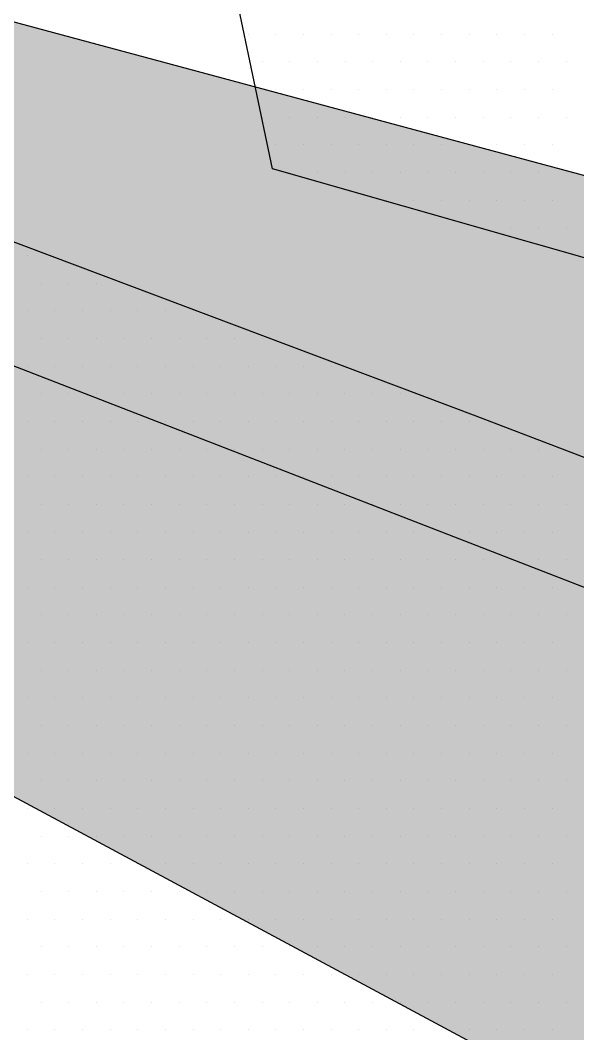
# Model space of a CAD drawing. Header units: metres. Extents: x 9606 to 9900, y 4805 to 4952.
# Drawn here: x 9831.5024 to 9831.7245, y 4846.1614 to 4846.5648 of the extents above; entities that cross this region are included whole.
import ezdxf

# ---------------------------------------------------------------- set-up
doc = ezdxf.new("R2010")
doc.units = ezdxf.units.M
doc.header["$LTSCALE"] = 2
doc.linetypes.add('CACHEX2', pattern=[0.75, 0.5, -0.25])
for name, color, linetype in [('CARTOUCHE', 7, 'Continuous'), ('LOGO', 4, 'Continuous'), ('rosace', 7, 'Continuous')]:
    doc.layers.add(name, color=color, linetype=linetype)

# ---------------------------------------------------------------- blocks, each defined once
blk = doc.blocks.new('A$C715108E3')
at = {"layer": 'LOGO', "color": 131}
for p, q in [((-14.2074, -8.3777), (-14.2074, -8.3777)), ((-14.1943, -8.3777), (-14.1943, -8.3777)), ((-14.1023, -8.3777), (-14.1023, -8.3777)), ((-14.0103, -8.3777), (-14.0103, -8.3777)), ((-13.919, -8.3777), (-13.919, -8.3777)), ((-13.827, -8.3777), (-13.827, -8.3777)), ((-13.7351, -8.3777), (-13.7351, -8.3777)), ((-13.6439, -8.3777), (-13.6439, -8.3777)), ((-13.5518, -8.3777), (-13.5518, -8.3777)), ((-13.46, -8.3777), (-13.46, -8.3777)), ((-13.3686, -8.3777), (-13.3686, -8.3777)), ((-13.2767, -8.3777), (-13.2767, -8.3777)), ((-13.1849, -8.3777), (-13.1849, -8.3777)), ((-14.1881, -8.4692), (-14.1881, -8.4692)), ((-14.148, -8.4692), (-14.148, -8.4692)), ((-14.0567, -8.4692), (-14.0567, -8.4692)), ((-13.9647, -8.4692), (-13.9647, -8.4692)), ((-13.8727, -8.4692), (-13.8727, -8.4692)), ((-13.7814, -8.4692), (-13.7814, -8.4692)), ((-13.6894, -8.4692), (-13.6894, -8.4692)), ((-13.5976, -8.4692), (-13.5976, -8.4692)), ((-13.5061, -8.4692), (-13.5061, -8.4692)), ((-13.4143, -8.4692), (-13.4143, -8.4692)), ((-13.3225, -8.4692), (-13.3225, -8.4692)), ((-13.231, -8.4692), (-13.231, -8.4692)), ((-13.1392, -8.4692), (-13.1392, -8.4692)), ((-14.1688, -8.5605), (-14.1688, -8.5605)), ((-14.1023, -8.5605), (-14.1023, -8.5605)), ((-14.0103, -8.5605), (-14.0103, -8.5605)), ((-13.919, -8.5605), (-13.919, -8.5605)), ((-13.827, -8.5605), (-13.827, -8.5605)), ((-13.7351, -8.5605), (-13.7351, -8.5605)), ((-13.6439, -8.5605), (-13.6439, -8.5605)), ((-13.5518, -8.5605), (-13.5518, -8.5605)), ((-13.46, -8.5605), (-13.46, -8.5605)), ((-13.3686, -8.5605), (-13.3686, -8.5605)), ((-13.2767, -8.5605), (-13.2767, -8.5605)), ((-13.1849, -8.5605), (-13.1849, -8.5605)), ((-14.1495, -8.6529), (-14.1495, -8.6529)), ((-14.148, -8.6529), (-14.148, -8.6529)), ((-14.0567, -8.6529), (-14.0567, -8.6529)), ((-13.9647, -8.6529), (-13.9647, -8.6529)), ((-13.8727, -8.6529), (-13.8727, -8.6529)), ((-13.7814, -8.6529), (-13.7814, -8.6529)), ((-13.6894, -8.6529), (-13.6894, -8.6529)), ((-13.5976, -8.6529), (-13.5976, -8.6529)), ((-13.5061, -8.6529), (-13.5061, -8.6529)), ((-13.4143, -8.6529), (-13.4143, -8.6529)), ((-13.3225, -8.6529), (-13.3225, -8.6529)), ((-13.231, -8.6529), (-13.231, -8.6529)), ((-13.1392, -8.6529), (-13.1392, -8.6529)), ((-14.1306, -8.7443), (-14.1306, -8.7443)), ((-14.1023, -8.7443), (-14.1023, -8.7443)), ((-14.0103, -8.7443), (-14.0103, -8.7443)), ((-13.919, -8.7443), (-13.919, -8.7443)), ((-13.827, -8.7443), (-13.827, -8.7443)), ((-13.7351, -8.7443), (-13.7351, -8.7443)), ((-13.6439, -8.7443), (-13.6439, -8.7443)), ((-13.5518, -8.7443), (-13.5518, -8.7443)), ((-13.46, -8.7443), (-13.46, -8.7443)), ((-13.3686, -8.7443), (-13.3686, -8.7443)), ((-13.2767, -8.7443), (-13.2767, -8.7443)), ((-13.1849, -8.7443), (-13.1849, -8.7443)), ((-14.0708, -8.8358), (-14.0708, -8.8358)), ((-14.0567, -8.8358), (-14.0567, -8.8358)), ((-13.9647, -8.8358), (-13.9647, -8.8358)), ((-13.8727, -8.8358), (-13.8727, -8.8358)), ((-13.7814, -8.8358), (-13.7814, -8.8358)), ((-13.6894, -8.8358), (-13.6894, -8.8358)), ((-13.5976, -8.8358), (-13.5976, -8.8358)), ((-13.5061, -8.8358), (-13.5061, -8.8358)), ((-13.4143, -8.8358), (-13.4143, -8.8358)), ((-13.3225, -8.8358), (-13.3225, -8.8358)), ((-13.231, -8.8358), (-13.231, -8.8358)), ((-13.1392, -8.8358), (-13.1392, -8.8358)), ((-13.7494, -8.9282), (-13.7494, -8.9282)), ((-13.7351, -8.9282), (-13.7351, -8.9282)), ((-13.6439, -8.9282), (-13.6439, -8.9282)), ((-13.5518, -8.9282), (-13.5518, -8.9282)), ((-13.46, -8.9282), (-13.46, -8.9282)), ((-13.3686, -8.9282), (-13.3686, -8.9282)), ((-13.2767, -8.9282), (-13.2767, -8.9282)), ((-13.1849, -8.9282), (-13.1849, -8.9282)), ((-13.428, -9.0194), (-13.428, -9.0194)), ((-13.4143, -9.0194), (-13.4143, -9.0194)), ((-13.3225, -9.0194), (-13.3225, -9.0194)), ((-13.231, -9.0194), (-13.231, -9.0194)), ((-13.1392, -9.0194), (-13.1392, -9.0194)), ((-14.9278, -9.1109), (-14.9278, -9.1109)), ((-13.1069, -9.1109), (-13.1069, -9.1109)), ((-14.8819, -9.2033), (-14.8819, -9.2033)), ((-14.7903, -9.2033), (-14.7903, -9.2033)), ((-14.6988, -9.2033), (-14.6988, -9.2033)), ((-14.9278, -9.2946), (-14.9278, -9.2946)), ((-14.8364, -9.2946), (-14.8364, -9.2946)), ((-14.7445, -9.2946), (-14.7445, -9.2946)), ((-14.6527, -9.2946), (-14.6527, -9.2946)), ((-14.5613, -9.2946), (-14.5613, -9.2946)), ((-14.4694, -9.2946), (-14.4694, -9.2946)), ((-14.3774, -9.2946), (-14.3774, -9.2946)), ((-14.8819, -9.387), (-14.8819, -9.387)), ((-14.7903, -9.387), (-14.7903, -9.387)), ((-14.6988, -9.387), (-14.6988, -9.387)), ((-14.607, -9.387), (-14.607, -9.387)), ((-14.515, -9.387), (-14.515, -9.387)), ((-14.4237, -9.387), (-14.4237, -9.387)), ((-14.3319, -9.387), (-14.3319, -9.387)), ((-14.2398, -9.387), (-14.2398, -9.387)), ((-14.1478, -9.387), (-14.1478, -9.387)), ((-14.9278, -9.4786), (-14.9278, -9.4786)), ((-14.8364, -9.4786), (-14.8364, -9.4786)), ((-14.7445, -9.4786), (-14.7445, -9.4786)), ((-14.6527, -9.4786), (-14.6527, -9.4786)), ((-14.5613, -9.4786), (-14.5613, -9.4786)), ((-14.4694, -9.4786), (-14.4694, -9.4786)), ((-14.3774, -9.4786), (-14.3774, -9.4786)), ((-14.2861, -9.4786), (-14.2861, -9.4786)), ((-14.1941, -9.4786), (-14.1941, -9.4786)), ((-14.1021, -9.4786), (-14.1021, -9.4786)), ((-14.0103, -9.4786), (-14.0103, -9.4786)), ((-13.9192, -9.4786), (-13.9192, -9.4786)), ((-14.8819, -9.5697), (-14.8819, -9.5697)), ((-14.7903, -9.5697), (-14.7903, -9.5697)), ((-14.6988, -9.5697), (-14.6988, -9.5697)), ((-14.607, -9.5697), (-14.607, -9.5697)), ((-14.515, -9.5697), (-14.515, -9.5697)), ((-14.4237, -9.5697), (-14.4237, -9.5697)), ((-14.3319, -9.5697), (-14.3319, -9.5697)), ((-14.2398, -9.5697), (-14.2398, -9.5697)), ((-14.1478, -9.5697), (-14.1478, -9.5697)), ((-14.0567, -9.5697), (-14.0567, -9.5697)), ((-13.9649, -9.5697), (-13.9649, -9.5697)), ((-13.8729, -9.5697), (-13.8729, -9.5697)), ((-13.7816, -9.5697), (-13.7816, -9.5697)), ((-13.6896, -9.5697), (-13.6896, -9.5697)), ((-14.9278, -9.6623), (-14.9278, -9.6623)), ((-14.8364, -9.6623), (-14.8364, -9.6623)), ((-14.7445, -9.6623), (-14.7445, -9.6623)), ((-14.6527, -9.6623), (-14.6527, -9.6623)), ((-14.5613, -9.6623), (-14.5613, -9.6623)), ((-14.4694, -9.6623), (-14.4694, -9.6623)), ((-14.3774, -9.6623), (-14.3774, -9.6623)), ((-14.2861, -9.6623), (-14.2861, -9.6623)), ((-14.1941, -9.6623), (-14.1941, -9.6623)), ((-14.1021, -9.6623), (-14.1021, -9.6623)), ((-14.0103, -9.6623), (-14.0103, -9.6623)), ((-13.9192, -9.6623), (-13.9192, -9.6623)), ((-13.827, -9.6623), (-13.827, -9.6623)), ((-13.7351, -9.6623), (-13.7351, -9.6623)), ((-13.6441, -9.6623), (-13.6441, -9.6623)), ((-13.552, -9.6623), (-13.552, -9.6623)), ((-13.46, -9.6623), (-13.46, -9.6623)), ((-14.8819, -9.7535), (-14.8819, -9.7535)), ((-14.7903, -9.7535), (-14.7903, -9.7535)), ((-14.6988, -9.7535), (-14.6988, -9.7535)), ((-14.607, -9.7535), (-14.607, -9.7535)), ((-14.515, -9.7535), (-14.515, -9.7535)), ((-14.4237, -9.7535), (-14.4237, -9.7535)), ((-14.3319, -9.7535), (-14.3319, -9.7535)), ((-14.2398, -9.7535), (-14.2398, -9.7535)), ((-14.1478, -9.7535), (-14.1478, -9.7535)), ((-14.0567, -9.7535), (-14.0567, -9.7535)), ((-13.9649, -9.7535), (-13.9649, -9.7535)), ((-13.8729, -9.7535), (-13.8729, -9.7535)), ((-13.7816, -9.7535), (-13.7816, -9.7535)), ((-13.6896, -9.7535), (-13.6896, -9.7535)), ((-13.5976, -9.7535), (-13.5976, -9.7535)), ((-13.5063, -9.7535), (-13.5063, -9.7535)), ((-13.4143, -9.7535), (-13.4143, -9.7535)), ((-13.3223, -9.7535), (-13.3223, -9.7535)), ((-13.231, -9.7535), (-13.231, -9.7535)), ((-14.9278, -9.8452), (-14.9278, -9.8452)), ((-14.8364, -9.8452), (-14.8364, -9.8452)), ((-14.7445, -9.8452), (-14.7445, -9.8452)), ((-14.6527, -9.8452), (-14.6527, -9.8452)), ((-14.5613, -9.8452), (-14.5613, -9.8452)), ((-14.4694, -9.8452), (-14.4694, -9.8452)), ((-14.3774, -9.8452), (-14.3774, -9.8452)), ((-14.2861, -9.8452), (-14.2861, -9.8452)), ((-14.1941, -9.8452), (-14.1941, -9.8452)), ((-14.1021, -9.8452), (-14.1021, -9.8452)), ((-14.0103, -9.8452), (-14.0103, -9.8452)), ((-13.9192, -9.8452), (-13.9192, -9.8452)), ((-13.827, -9.8452), (-13.827, -9.8452)), ((-13.7351, -9.8452), (-13.7351, -9.8452)), ((-13.6441, -9.8452), (-13.6441, -9.8452)), ((-13.552, -9.8452), (-13.552, -9.8452)), ((-13.46, -9.8452), (-13.46, -9.8452)), ((-13.3687, -9.8452), (-13.3687, -9.8452)), ((-13.2767, -9.8452), (-13.2767, -9.8452)), ((-13.1851, -9.8452), (-13.1851, -9.8452)), ((-14.8819, -9.9374), (-14.8819, -9.9374)), ((-14.7903, -9.9374), (-14.7903, -9.9374)), ((-14.6988, -9.9374), (-14.6988, -9.9374)), ((-14.607, -9.9374), (-14.607, -9.9374)), ((-14.515, -9.9374), (-14.515, -9.9374)), ((-14.4237, -9.9374), (-14.4237, -9.9374)), ((-14.3319, -9.9374), (-14.3319, -9.9374)), ((-14.2398, -9.9374), (-14.2398, -9.9374)), ((-14.1478, -9.9374), (-14.1478, -9.9374)), ((-14.0567, -9.9374), (-14.0567, -9.9374)), ((-13.9649, -9.9374), (-13.9649, -9.9374)), ((-13.8729, -9.9374), (-13.8729, -9.9374)), ((-13.7816, -9.9374), (-13.7816, -9.9374)), ((-13.6896, -9.9374), (-13.6896, -9.9374)), ((-13.5976, -9.9374), (-13.5976, -9.9374)), ((-13.5063, -9.9374), (-13.5063, -9.9374)), ((-13.4143, -9.9374), (-13.4143, -9.9374)), ((-13.3223, -9.9374), (-13.3223, -9.9374)), ((-13.231, -9.9374), (-13.231, -9.9374)), ((-13.1392, -9.9374), (-13.1392, -9.9374)), ((-14.9278, -10.0289), (-14.9278, -10.0289)), ((-14.8364, -10.0289), (-14.8364, -10.0289)), ((-14.7445, -10.0289), (-14.7445, -10.0289)), ((-14.6527, -10.0289), (-14.6527, -10.0289)), ((-14.5613, -10.0289), (-14.5613, -10.0289)), ((-14.4694, -10.0289), (-14.4694, -10.0289)), ((-14.3774, -10.0289), (-14.3774, -10.0289)), ((-14.2861, -10.0289), (-14.2861, -10.0289)), ((-14.1941, -10.0289), (-14.1941, -10.0289)), ((-14.1021, -10.0289), (-14.1021, -10.0289)), ((-14.0103, -10.0289), (-14.0103, -10.0289)), ((-13.9192, -10.0289), (-13.9192, -10.0289)), ((-13.827, -10.0289), (-13.827, -10.0289)), ((-13.7351, -10.0289), (-13.7351, -10.0289)), ((-13.6441, -10.0289), (-13.6441, -10.0289)), ((-13.552, -10.0289), (-13.552, -10.0289)), ((-13.46, -10.0289), (-13.46, -10.0289)), ((-13.3687, -10.0289), (-13.3687, -10.0289)), ((-13.2767, -10.0289), (-13.2767, -10.0289)), ((-13.1851, -10.0289), (-13.1851, -10.0289)), ((-14.8819, -10.1203), (-14.8819, -10.1203)), ((-14.7903, -10.1203), (-14.7903, -10.1203)), ((-14.6988, -10.1203), (-14.6988, -10.1203)), ((-14.607, -10.1203), (-14.607, -10.1203)), ((-14.515, -10.1203), (-14.515, -10.1203)), ((-14.4237, -10.1203), (-14.4237, -10.1203)), ((-14.3319, -10.1203), (-14.3319, -10.1203)), ((-14.2398, -10.1203), (-14.2398, -10.1203)), ((-14.1478, -10.1203), (-14.1478, -10.1203)), ((-14.0567, -10.1203), (-14.0567, -10.1203)), ((-13.9649, -10.1203), (-13.9649, -10.1203)), ((-13.8729, -10.1203), (-13.8729, -10.1203)), ((-13.7816, -10.1203), (-13.7816, -10.1203)), ((-13.6896, -10.1203), (-13.6896, -10.1203)), ((-13.5976, -10.1203), (-13.5976, -10.1203)), ((-13.5063, -10.1203), (-13.5063, -10.1203)), ((-13.4143, -10.1203), (-13.4143, -10.1203)), ((-13.3223, -10.1203), (-13.3223, -10.1203)), ((-13.231, -10.1203), (-13.231, -10.1203)), ((-13.1392, -10.1203), (-13.1392, -10.1203)), ((-14.9278, -10.2125), (-14.9278, -10.2125)), ((-14.8364, -10.2125), (-14.8364, -10.2125)), ((-14.7445, -10.2125), (-14.7445, -10.2125)), ((-14.6527, -10.2125), (-14.6527, -10.2125)), ((-14.5613, -10.2125), (-14.5613, -10.2125)), ((-14.4694, -10.2125), (-14.4694, -10.2125)), ((-14.3774, -10.2125), (-14.3774, -10.2125)), ((-14.2861, -10.2125), (-14.2861, -10.2125)), ((-14.1941, -10.2125), (-14.1941, -10.2125)), ((-14.1021, -10.2125), (-14.1021, -10.2125)), ((-14.0103, -10.2125), (-14.0103, -10.2125)), ((-13.9192, -10.2125), (-13.9192, -10.2125)), ((-13.827, -10.2125), (-13.827, -10.2125)), ((-13.7351, -10.2125), (-13.7351, -10.2125)), ((-13.6441, -10.2125), (-13.6441, -10.2125)), ((-13.552, -10.2125), (-13.552, -10.2125)), ((-13.46, -10.2125), (-13.46, -10.2125)), ((-13.3687, -10.2125), (-13.3687, -10.2125)), ((-13.2767, -10.2125), (-13.2767, -10.2125)), ((-13.1851, -10.2125), (-13.1851, -10.2125)), ((-14.8819, -10.304), (-14.8819, -10.304)), ((-14.7903, -10.304), (-14.7903, -10.304)), ((-14.6988, -10.304), (-14.6988, -10.304)), ((-14.607, -10.304), (-14.607, -10.304)), ((-14.515, -10.304), (-14.515, -10.304)), ((-14.4237, -10.304), (-14.4237, -10.304)), ((-14.3319, -10.304), (-14.3319, -10.304)), ((-14.2398, -10.304), (-14.2398, -10.304)), ((-14.1478, -10.304), (-14.1478, -10.304)), ((-14.0567, -10.304), (-14.0567, -10.304)), ((-13.9649, -10.304), (-13.9649, -10.304)), ((-13.8729, -10.304), (-13.8729, -10.304)), ((-13.7816, -10.304), (-13.7816, -10.304)), ((-13.6896, -10.304), (-13.6896, -10.304)), ((-13.5976, -10.304), (-13.5976, -10.304)), ((-13.5063, -10.304), (-13.5063, -10.304)), ((-13.4143, -10.304), (-13.4143, -10.304)), ((-13.3223, -10.304), (-13.3223, -10.304)), ((-13.231, -10.304), (-13.231, -10.304)), ((-13.1392, -10.304), (-13.1392, -10.304)), ((-14.9278, -10.3952), (-14.9278, -10.3952)), ((-14.8364, -10.3952), (-14.8364, -10.3952)), ((-14.7445, -10.3952), (-14.7445, -10.3952)), ((-14.6527, -10.3952), (-14.6527, -10.3952)), ((-14.5613, -10.3952), (-14.5613, -10.3952)), ((-14.4694, -10.3952), (-14.4694, -10.3952)), ((-14.3774, -10.3952), (-14.3774, -10.3952)), ((-14.2861, -10.3952), (-14.2861, -10.3952)), ((-14.1941, -10.3952), (-14.1941, -10.3952)), ((-14.1021, -10.3952), (-14.1021, -10.3952)), ((-14.0103, -10.3952), (-14.0103, -10.3952)), ((-13.9192, -10.3952), (-13.9192, -10.3952)), ((-13.827, -10.3952), (-13.827, -10.3952)), ((-13.7351, -10.3952), (-13.7351, -10.3952)), ((-13.6441, -10.3952), (-13.6441, -10.3952)), ((-13.552, -10.3952), (-13.552, -10.3952)), ((-13.46, -10.3952), (-13.46, -10.3952)), ((-13.3687, -10.3952), (-13.3687, -10.3952)), ((-13.2767, -10.3952), (-13.2767, -10.3952)), ((-13.1851, -10.3952), (-13.1851, -10.3952)), ((-14.8819, -10.4878), (-14.8819, -10.4878)), ((-14.7903, -10.4878), (-14.7903, -10.4878)), ((-14.6988, -10.4878), (-14.6988, -10.4878)), ((-14.607, -10.4878), (-14.607, -10.4878)), ((-14.515, -10.4878), (-14.515, -10.4878)), ((-14.4237, -10.4878), (-14.4237, -10.4878)), ((-14.3319, -10.4878), (-14.3319, -10.4878)), ((-14.2398, -10.4878), (-14.2398, -10.4878)), ((-14.1478, -10.4878), (-14.1478, -10.4878)), ((-14.0567, -10.4878), (-14.0567, -10.4878)), ((-13.9649, -10.4878), (-13.9649, -10.4878)), ((-13.8729, -10.4878), (-13.8729, -10.4878)), ((-13.7816, -10.4878), (-13.7816, -10.4878)), ((-13.6896, -10.4878), (-13.6896, -10.4878)), ((-13.5976, -10.4878), (-13.5976, -10.4878)), ((-13.5063, -10.4878), (-13.5063, -10.4878)), ((-13.4143, -10.4878), (-13.4143, -10.4878)), ((-13.3223, -10.4878), (-13.3223, -10.4878)), ((-13.231, -10.4878), (-13.231, -10.4878)), ((-13.1392, -10.4878), (-13.1392, -10.4878)), ((-14.9278, -10.5791), (-14.9278, -10.5791)), ((-14.8364, -10.5791), (-14.8364, -10.5791)), ((-14.7445, -10.5791), (-14.7445, -10.5791)), ((-14.6527, -10.5791), (-14.6527, -10.5791)), ((-14.5613, -10.5791), (-14.5613, -10.5791)), ((-14.4694, -10.5791), (-14.4694, -10.5791)), ((-14.3774, -10.5791), (-14.3774, -10.5791)), ((-14.2861, -10.5791), (-14.2861, -10.5791)), ((-14.1941, -10.5791), (-14.1941, -10.5791)), ((-14.1021, -10.5791), (-14.1021, -10.5791)), ((-14.0103, -10.5791), (-14.0103, -10.5791)), ((-13.9192, -10.5791), (-13.9192, -10.5791)), ((-13.827, -10.5791), (-13.827, -10.5791)), ((-13.7351, -10.5791), (-13.7351, -10.5791)), ((-13.6441, -10.5791), (-13.6441, -10.5791)), ((-13.552, -10.5791), (-13.552, -10.5791)), ((-13.46, -10.5791), (-13.46, -10.5791)), ((-13.3687, -10.5791), (-13.3687, -10.5791)), ((-13.2767, -10.5791), (-13.2767, -10.5791)), ((-13.1851, -10.5791), (-13.1851, -10.5791)), ((-14.8819, -10.6702), (-14.8819, -10.6702)), ((-14.7903, -10.6702), (-14.7903, -10.6702)), ((-14.6988, -10.6702), (-14.6988, -10.6702)), ((-14.607, -10.6702), (-14.607, -10.6702)), ((-14.515, -10.6702), (-14.515, -10.6702)), ((-14.4237, -10.6702), (-14.4237, -10.6702)), ((-14.3319, -10.6702), (-14.3319, -10.6702)), ((-14.2398, -10.6702), (-14.2398, -10.6702)), ((-14.1478, -10.6702), (-14.1478, -10.6702)), ((-14.0567, -10.6702), (-14.0567, -10.6702)), ((-13.9649, -10.6702), (-13.9649, -10.6702)), ((-13.8729, -10.6702), (-13.8729, -10.6702)), ((-13.7816, -10.6702), (-13.7816, -10.6702)), ((-13.6896, -10.6702), (-13.6896, -10.6702)), ((-13.5976, -10.6702), (-13.5976, -10.6702)), ((-13.5063, -10.6702), (-13.5063, -10.6702)), ((-13.4143, -10.6702), (-13.4143, -10.6702)), ((-13.3223, -10.6702), (-13.3223, -10.6702)), ((-13.231, -10.6702), (-13.231, -10.6702)), ((-13.1392, -10.6702), (-13.1392, -10.6702)), ((-14.9278, -10.763), (-14.9278, -10.763)), ((-14.8364, -10.763), (-14.8364, -10.763)), ((-14.7445, -10.763), (-14.7445, -10.763)), ((-14.6527, -10.763), (-14.6527, -10.763)), ((-14.5613, -10.763), (-14.5613, -10.763)), ((-14.4694, -10.763), (-14.4694, -10.763)), ((-14.3774, -10.763), (-14.3774, -10.763)), ((-14.2861, -10.763), (-14.2861, -10.763)), ((-14.1941, -10.763), (-14.1941, -10.763)), ((-14.1021, -10.763), (-14.1021, -10.763)), ((-14.0103, -10.763), (-14.0103, -10.763)), ((-13.9192, -10.763), (-13.9192, -10.763)), ((-13.827, -10.763), (-13.827, -10.763)), ((-13.7351, -10.763), (-13.7351, -10.763)), ((-13.6441, -10.763), (-13.6441, -10.763)), ((-13.552, -10.763), (-13.552, -10.763)), ((-13.46, -10.763), (-13.46, -10.763)), ((-13.3687, -10.763), (-13.3687, -10.763)), ((-13.2767, -10.763), (-13.2767, -10.763)), ((-13.1851, -10.763), (-13.1851, -10.763)), ((-14.8819, -10.8542), (-14.8819, -10.8542)), ((-14.7903, -10.8542), (-14.7903, -10.8542)), ((-14.6988, -10.8542), (-14.6988, -10.8542)), ((-14.607, -10.8542), (-14.607, -10.8542)), ((-14.515, -10.8542), (-14.515, -10.8542)), ((-14.4237, -10.8542), (-14.4237, -10.8542)), ((-14.3319, -10.8542), (-14.3319, -10.8542)), ((-14.2398, -10.8542), (-14.2398, -10.8542)), ((-14.1478, -10.8542), (-14.1478, -10.8542)), ((-14.0567, -10.8542), (-14.0567, -10.8542)), ((-13.9649, -10.8542), (-13.9649, -10.8542)), ((-13.8729, -10.8542), (-13.8729, -10.8542)), ((-13.7816, -10.8542), (-13.7816, -10.8542)), ((-13.6896, -10.8542), (-13.6896, -10.8542)), ((-13.5976, -10.8542), (-13.5976, -10.8542)), ((-13.5063, -10.8542), (-13.5063, -10.8542)), ((-13.4143, -10.8542), (-13.4143, -10.8542)), ((-13.3223, -10.8542), (-13.3223, -10.8542)), ((-13.231, -10.8542), (-13.231, -10.8542)), ((-13.1392, -10.8542), (-13.1392, -10.8542)), ((-14.9278, -10.9455), (-14.9278, -10.9455)), ((-14.8364, -10.9455), (-14.8364, -10.9455)), ((-14.7445, -10.9455), (-14.7445, -10.9455)), ((-14.6527, -10.9455), (-14.6527, -10.9455)), ((-14.5613, -10.9455), (-14.5613, -10.9455)), ((-14.4694, -10.9455), (-14.4694, -10.9455)), ((-14.3774, -10.9455), (-14.3774, -10.9455)), ((-14.2861, -10.9455), (-14.2861, -10.9455)), ((-14.1941, -10.9455), (-14.1941, -10.9455)), ((-14.1021, -10.9455), (-14.1021, -10.9455)), ((-14.0103, -10.9455), (-14.0103, -10.9455)), ((-13.9192, -10.9455), (-13.9192, -10.9455)), ((-13.827, -10.9455), (-13.827, -10.9455)), ((-13.7351, -10.9455), (-13.7351, -10.9455)), ((-13.6441, -10.9455), (-13.6441, -10.9455)), ((-13.552, -10.9455), (-13.552, -10.9455)), ((-13.46, -10.9455), (-13.46, -10.9455)), ((-13.3687, -10.9455), (-13.3687, -10.9455)), ((-13.2767, -10.9455), (-13.2767, -10.9455)), ((-13.1851, -10.9455), (-13.1851, -10.9455)), ((-14.8819, -11.0383), (-14.8819, -11.0383)), ((-14.7903, -11.0383), (-14.7903, -11.0383)), ((-14.6988, -11.0383), (-14.6988, -11.0383)), ((-14.607, -11.0383), (-14.607, -11.0383)), ((-14.515, -11.0383), (-14.515, -11.0383)), ((-14.4237, -11.0383), (-14.4237, -11.0383)), ((-14.3319, -11.0383), (-14.3319, -11.0383)), ((-14.2398, -11.0383), (-14.2398, -11.0383)), ((-14.1478, -11.0383), (-14.1478, -11.0383)), ((-14.0567, -11.0383), (-14.0567, -11.0383)), ((-13.9649, -11.0383), (-13.9649, -11.0383)), ((-13.8729, -11.0383), (-13.8729, -11.0383)), ((-13.7816, -11.0383), (-13.7816, -11.0383)), ((-13.6896, -11.0383), (-13.6896, -11.0383)), ((-13.5976, -11.0383), (-13.5976, -11.0383)), ((-13.5063, -11.0383), (-13.5063, -11.0383)), ((-13.4143, -11.0383), (-13.4143, -11.0383)), ((-13.3223, -11.0383), (-13.3223, -11.0383)), ((-13.231, -11.0383), (-13.231, -11.0383)), ((-13.1392, -11.0383), (-13.1392, -11.0383)), ((-14.9278, -11.1293), (-14.9278, -11.1293)), ((-14.8364, -11.1293), (-14.8364, -11.1293)), ((-14.7445, -11.1293), (-14.7445, -11.1293)), ((-14.6527, -11.1293), (-14.6527, -11.1293)), ((-14.5613, -11.1293), (-14.5613, -11.1293)), ((-14.4694, -11.1293), (-14.4694, -11.1293)), ((-14.3774, -11.1293), (-14.3774, -11.1293)), ((-14.2861, -11.1293), (-14.2861, -11.1293)), ((-14.1941, -11.1293), (-14.1941, -11.1293)), ((-14.1021, -11.1293), (-14.1021, -11.1293)), ((-14.0103, -11.1293), (-14.0103, -11.1293)), ((-13.9192, -11.1293), (-13.9192, -11.1293)), ((-13.827, -11.1293), (-13.827, -11.1293)), ((-13.7351, -11.1293), (-13.7351, -11.1293)), ((-13.6441, -11.1293), (-13.6441, -11.1293)), ((-13.552, -11.1293), (-13.552, -11.1293)), ((-13.46, -11.1293), (-13.46, -11.1293)), ((-13.3687, -11.1293), (-13.3687, -11.1293)), ((-13.2767, -11.1293), (-13.2767, -11.1293)), ((-13.1851, -11.1293), (-13.1851, -11.1293)), ((-14.8819, -11.2208), (-14.8819, -11.2208)), ((-14.7903, -11.2208), (-14.7903, -11.2208)), ((-14.6988, -11.2208), (-14.6988, -11.2208)), ((-14.607, -11.2208), (-14.607, -11.2208)), ((-14.515, -11.2208), (-14.515, -11.2208)), ((-14.4237, -11.2208), (-14.4237, -11.2208)), ((-14.3319, -11.2208), (-14.3319, -11.2208)), ((-14.2398, -11.2208), (-14.2398, -11.2208)), ((-14.1478, -11.2208), (-14.1478, -11.2208)), ((-14.0567, -11.2208), (-14.0567, -11.2208)), ((-13.9649, -11.2208), (-13.9649, -11.2208)), ((-13.8729, -11.2208), (-13.8729, -11.2208)), ((-13.7816, -11.2208), (-13.7816, -11.2208)), ((-13.6896, -11.2208), (-13.6896, -11.2208)), ((-13.5976, -11.2208), (-13.5976, -11.2208)), ((-13.5063, -11.2208), (-13.5063, -11.2208)), ((-13.4143, -11.2208), (-13.4143, -11.2208)), ((-13.3223, -11.2208), (-13.3223, -11.2208)), ((-13.231, -11.2208), (-13.231, -11.2208)), ((-13.1392, -11.2208), (-13.1392, -11.2208)), ((-14.9278, -11.3132), (-14.9278, -11.3132)), ((-14.8364, -11.3132), (-14.8364, -11.3132)), ((-14.7445, -11.3132), (-14.7445, -11.3132)), ((-14.6527, -11.3132), (-14.6527, -11.3132)), ((-14.5613, -11.3132), (-14.5613, -11.3132)), ((-14.4694, -11.3132), (-14.4694, -11.3132)), ((-14.3774, -11.3132), (-14.3774, -11.3132)), ((-14.2861, -11.3132), (-14.2861, -11.3132)), ((-14.1941, -11.3132), (-14.1941, -11.3132)), ((-14.1021, -11.3132), (-14.1021, -11.3132)), ((-14.0103, -11.3132), (-14.0103, -11.3132)), ((-13.9192, -11.3132), (-13.9192, -11.3132)), ((-13.827, -11.3132), (-13.827, -11.3132)), ((-13.7351, -11.3132), (-13.7351, -11.3132)), ((-13.6441, -11.3132), (-13.6441, -11.3132)), ((-13.552, -11.3132), (-13.552, -11.3132)), ((-13.46, -11.3132), (-13.46, -11.3132)), ((-13.3687, -11.3132), (-13.3687, -11.3132)), ((-13.2767, -11.3132), (-13.2767, -11.3132)), ((-13.1851, -11.3132), (-13.1851, -11.3132)), ((-14.8819, -11.4048), (-14.8819, -11.4048)), ((-14.7903, -11.4048), (-14.7903, -11.4048)), ((-14.6988, -11.4048), (-14.6988, -11.4048)), ((-14.607, -11.4048), (-14.607, -11.4048)), ((-14.515, -11.4048), (-14.515, -11.4048)), ((-14.4237, -11.4048), (-14.4237, -11.4048)), ((-14.3319, -11.4048), (-14.3319, -11.4048)), ((-14.2398, -11.4048), (-14.2398, -11.4048)), ((-14.1478, -11.4048), (-14.1478, -11.4048)), ((-14.0567, -11.4048), (-14.0567, -11.4048)), ((-13.9649, -11.4048), (-13.9649, -11.4048)), ((-13.8729, -11.4048), (-13.8729, -11.4048)), ((-13.7816, -11.4048), (-13.7816, -11.4048)), ((-13.6896, -11.4048), (-13.6896, -11.4048)), ((-13.5976, -11.4048), (-13.5976, -11.4048)), ((-13.5063, -11.4048), (-13.5063, -11.4048)), ((-13.4143, -11.4048), (-13.4143, -11.4048)), ((-13.3223, -11.4048), (-13.3223, -11.4048)), ((-13.231, -11.4048), (-13.231, -11.4048)), ((-13.1392, -11.4048), (-13.1392, -11.4048)), ((-14.9278, -11.4959), (-14.9278, -11.4959)), ((-14.8364, -11.4959), (-14.8364, -11.4959)), ((-14.7445, -11.4959), (-14.7445, -11.4959)), ((-14.6527, -11.4959), (-14.6527, -11.4959)), ((-14.5613, -11.4959), (-14.5613, -11.4959)), ((-14.4694, -11.4959), (-14.4694, -11.4959)), ((-14.3774, -11.4959), (-14.3774, -11.4959)), ((-14.2861, -11.4959), (-14.2861, -11.4959)), ((-14.1941, -11.4959), (-14.1941, -11.4959)), ((-14.1021, -11.4959), (-14.1021, -11.4959)), ((-14.0103, -11.4959), (-14.0103, -11.4959)), ((-13.9192, -11.4959), (-13.9192, -11.4959)), ((-13.827, -11.4959), (-13.827, -11.4959)), ((-13.7351, -11.4959), (-13.7351, -11.4959)), ((-13.6441, -11.4959), (-13.6441, -11.4959)), ((-13.552, -11.4959), (-13.552, -11.4959)), ((-13.46, -11.4959), (-13.46, -11.4959)), ((-13.3687, -11.4959), (-13.3687, -11.4959)), ((-13.2767, -11.4959), (-13.2767, -11.4959)), ((-13.1851, -11.4959), (-13.1851, -11.4959)), ((-14.8819, -11.5885), (-14.8819, -11.5885)), ((-14.7903, -11.5885), (-14.7903, -11.5885)), ((-14.6988, -11.5885), (-14.6988, -11.5885)), ((-14.607, -11.5885), (-14.607, -11.5885)), ((-14.515, -11.5885), (-14.515, -11.5885)), ((-14.4237, -11.5885), (-14.4237, -11.5885)), ((-14.3319, -11.5885), (-14.3319, -11.5885)), ((-14.2398, -11.5885), (-14.2398, -11.5885)), ((-14.1478, -11.5885), (-14.1478, -11.5885)), ((-14.0567, -11.5885), (-14.0567, -11.5885)), ((-13.9649, -11.5885), (-13.9649, -11.5885)), ((-13.8729, -11.5885), (-13.8729, -11.5885)), ((-13.7816, -11.5885), (-13.7816, -11.5885)), ((-13.6896, -11.5885), (-13.6896, -11.5885)), ((-13.5976, -11.5885), (-13.5976, -11.5885)), ((-13.5063, -11.5885), (-13.5063, -11.5885)), ((-13.4143, -11.5885), (-13.4143, -11.5885)), ((-13.3223, -11.5885), (-13.3223, -11.5885)), ((-13.231, -11.5885), (-13.231, -11.5885)), ((-13.1392, -11.5885), (-13.1392, -11.5885)), ((-14.9278, -11.68), (-14.9278, -11.68)), ((-14.8364, -11.68), (-14.8364, -11.68)), ((-14.7445, -11.68), (-14.7445, -11.68)), ((-14.6527, -11.68), (-14.6527, -11.68)), ((-14.5613, -11.68), (-14.5613, -11.68)), ((-14.4694, -11.68), (-14.4694, -11.68)), ((-14.3774, -11.68), (-14.3774, -11.68)), ((-14.2861, -11.68), (-14.2861, -11.68)), ((-14.1941, -11.68), (-14.1941, -11.68)), ((-14.1021, -11.68), (-14.1021, -11.68)), ((-14.0103, -11.68), (-14.0103, -11.68)), ((-13.9192, -11.68), (-13.9192, -11.68)), ((-13.827, -11.68), (-13.827, -11.68)), ((-13.7351, -11.68), (-13.7351, -11.68)), ((-13.6441, -11.68), (-13.6441, -11.68)), ((-13.552, -11.68), (-13.552, -11.68)), ((-13.46, -11.68), (-13.46, -11.68)), ((-13.3687, -11.68), (-13.3687, -11.68)), ((-13.2767, -11.68), (-13.2767, -11.68)), ((-13.1851, -11.68), (-13.1851, -11.68))]:
    blk.add_line(p, q, dxfattribs=at)
blk.add_lwpolyline([(-7.811, -4.4145), (-9.1641, -6.2255), (-8.3669, -7.7396), (-6.9811, -6.0917), (-7.663, -9.014), (-8.1214, -10.2245), (-10.4653, -10.7804), (-13.4372, -9.6448), (-17.1584, -8.2441), (-18.0286, -7.9298), (-18.0526, -7.5674), (-19.5918, -4.1428)], dxfattribs=at)
blk.add_lwpolyline([(-16.6996, -6.3604), (-14.9839, -6.4571), (-15.6602, -5.0073), (-13.824, -5.1291), (-13.0505, -6.7465), (-11.2141, -6.8921), (-10.6584, -8.5824), (-12.3018, -8.4857), (-11.915, -9.4512), (-14.1137, -8.8238), (-14.2348, -8.2439), (-15.9745, -8.1234)], close=True, dxfattribs=at)
blk = doc.blocks.new('A$C581E6685')
at = {"layer": 'rosace'}
for color, points in [(40, [(-56.2481, 30.5655), (-39.8519, 24.2064), (-40.7961, 26.4076)]), (32, [(-39.8519, 24.2064), (-42.1559, 23.0023), (-56.2481, 30.5655)])]:
    blk.add_hatch(color=color, dxfattribs=at).paths.add_polyline_path(points)
at = {"layer": 'rosace', "color": 40}
blk.add_lwpolyline([(-56.2481, 30.5655), (-39.8519, 24.2064), (-40.7961, 26.4076)], close=True, dxfattribs=at)
at = {"layer": 'rosace', "color": 32}
blk.add_lwpolyline([(-39.8519, 24.2064), (-42.1559, 23.0023), (-56.2481, 30.5655)], close=True, dxfattribs=at)
at = {"layer": 'rosace', "color": 32, "linetype": 'CACHEX2', "ltscale": 1.5}
blk.add_ellipse((-38.0538, 23.8138), major_axis=(-19.0311, -3.534), ratio=0.590567, dxfattribs=at)
at = {"layer": 'rosace', "color": 32}
blk.add_ellipse((-37.6144, 23.8499), major_axis=(-13.5768, -4.2839), ratio=0.791971, dxfattribs=at)
at = {"layer": 'CARTOUCHE'}
blk.add_blockref('A$C715108E3', (-31.6739, 36.3189), dxfattribs=at)

msp = doc.modelspace()

# ---------------------------------------------------------------- linework, layer by layer
at = {"layer": 'CARTOUCHE'}
msp.add_rational_spline([(9829.64323, 4848.05468), (9829.64323, 4845.87645), (9829.64323, 4843.69822), (9829.64323, 4842.93022), (9830.41123, 4842.93022), (9839.51909, 4842.93022), (9848.62694, 4842.93022), (9849.39494, 4842.93022), (9849.39494, 4843.69822), (9849.39494, 4845.87645), (9849.39494, 4848.05468), (9849.39494, 4848.82268), (9848.62694, 4848.82268), (9839.51909, 4848.82268), (9830.41123, 4848.82268), (9829.64323, 4848.82268), (9829.64323, 4848.05468)], [1, 1, 1, 0.707106781187, 1, 1, 1, 0.707106781187, 1, 1, 1, 0.707106781187, 1, 1, 1, 0.707106781187, 1], degree=2, knots=[0, 0, 0, 1, 1, 2.570796, 2.570796, 3.570796, 3.570796, 5.141593, 5.141593, 6.141593, 6.141593, 7.712389, 7.712389, 8.712389, 8.712389, 10.283185, 10.283185, 10.283185], dxfattribs=at)

# ---------------------------------------------------------------- block references
at = {"layer": 'CARTOUCHE', "xscale": 0.12, "yscale": 0.12, "zscale": 0.12}
msp.add_blockref('A$C581E6685', (9837.09738, 4843.20633), dxfattribs=at)

doc.saveas('drawing.dxf')
